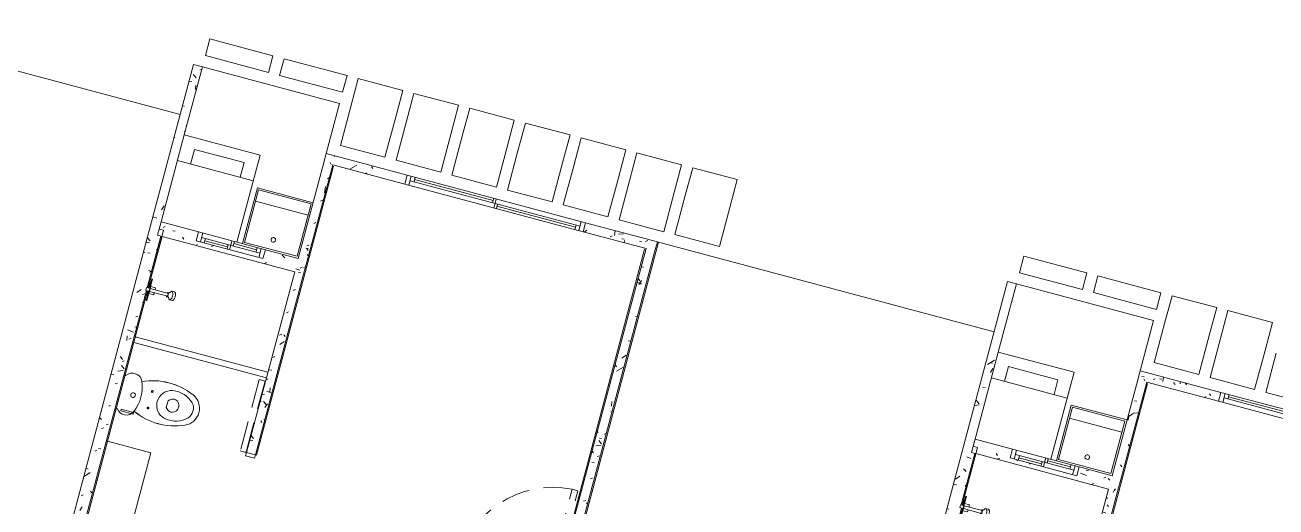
# Model space of a CAD drawing. Header units: metres. Extents: x 689715 to 690980, y 1005284 to 1006835.
# Drawn here: x 690831.39 to 690842.23, y 1005606.42 to 1005610.6 of the extents above; entities that cross this region are included whole.
import ezdxf

# ---------------------------------------------------------------- set-up
doc = ezdxf.new("R2010")
doc.units = ezdxf.units.M
doc.linetypes.add('HIDDEN', pattern=[0.375, 0.25, -0.125])
doc.linetypes.add('PHANTOM', pattern=[2.5, 1.25, -0.25, 0.25, -0.25, 0.25, -0.25])
doc.layers.add('0_HUELLAS CASAS CASTILLA', color=1, linetype='Continuous')
doc.layers.add('0_NUMERO DE LOTE FASE V', color=3, linetype='Continuous')
for name, color, linetype, lineweight in [('Accesorios de tuberías', 7, 'Continuous', 13), ('Aparatos sanitarios', 8, 'Continuous', 13), ('Bordes comunes', 7, 'Continuous', 13), ('Líneas ocultas', 7, 'HIDDEN', 13), ('Muebles de obra', 8, 'Continuous', 13), ('Muros', 7, 'Continuous', 13), ('Patrón de corte', 7, 'Continuous', 13), ('Puertas', 7, 'Continuous', 13), ('Suelos', 7, 'Continuous', 9), ('Ventanas', 7, 'Continuous', 13)]:
    doc.layers.add(name, color=color, linetype=linetype, lineweight=lineweight)
pattern_1 = [(49.99999999999996, (0, -2.328306436538696e-10), (0.4377584771638401, -0.03836033982117172), [0.04599999999999997, -0.5029999999999996]), (354.9999999999999, (0, -2.328306436538696e-10), (-0.0843952140696779, 0.4580987315439033), [0.037, -0.402]), (100.451, (0.03600000008009374, -0.003000000258907676), (0.3526758939897786, 0.4199401312074266), [0.03899999999999999, -0.427]), (46.18399999999996, (0, 0.121999999973923), (0.6506308650644553, -0.1004214988211121), [0.06899999999999998, -0.7539999999999997]), (96.63599999999995, (0.05400000012014061, 0.113999999826774), (0.570191611846052, 0.5938707988951815), [0.058, -0.6409999999999998]), (351.1839999999999, (0, 0.121999999973923), (0.5697220635397624, 0.5936975411065765), [0.05499999999999999, -0.6039999999999999]), (21, (0.06099999987054616, 0.09100000001490116), (0.3642747293136029, -0.245780230253577), [0.04599999999999997, -0.5029999999999996]), (326, (0.06099999987054616, 0.09100000001490116), (0.1482769546615402, 0.4415777901075864), [0.03699999999999999, -0.4019999999999999]), (71.451, (0.09099999989848584, 0.07100000022910535), (0.512048302653334, 0.1963072483374968), [0.03900000000000001, -0.4270000000000002]), (37.49999999999998, (0, -2.328306436538696e-10), (0.007375797972208928, 0.2022933454275577), [0.02, -0.3769999999999999, 0.02, -0.3879999999999999, -0.4039999999999999]), (37.49999999999998, (0, -2.328306436538696e-10), (0.007375797972208928, 0.2022933454275577), [-0.8059999999999998, 0.02, -0.384]), (7.49999999999994, (0, -2.328306436538696e-10), (0.1600503399492728, 0.2399435114399267), [0.02, -0.2129999999999999, 0.02, -0.3679999999999999, -0.154]), (7.49999999999994, (0, -2.328306436538696e-10), (0.1600503399492728, 0.2399435114399267), [-0.6209999999999999, 0.02, -0.134]), (327.5, (-0.136000000173226, -2.328306436538696e-10), (0.325416223879766, -0.01404568388630395), [0.02, -0.132, 0.02, -0.455, -0.6309999999999999]), (327.5, (-0.136000000173226, -2.328306436538696e-10), (0.325416223879766, -0.01404568388630395), [-0.6279999999999999, 0.02, -0.6109999999999999]), (317.4999999999999, (-0.1970000000437722, -2.328306436538696e-10), (0.3554815006055005, 0.06081860510782444), [0.01999999999999999, -0.1779999999999999, 0.01999999999999999, -0.2959999999999999, -0.4479999999999997]), (317.4999999999999, (-0.1970000000437722, -2.328306436538696e-10), (0.3554815006055005, 0.06081860510782444), [-0.5139999999999997, 0.01999999999999999, -0.4279999999999998])]
pattern_2 = [(140, (365.6615329065826, -24.78183759388048), (0.03836033982117162, 0.4377584771638401), [0.04599999999999998, -0.5029999999999997]), (85, (365.6615329065826, -24.78183759388048), (-0.4580987315439033, -0.08439521406967798), [0.037, -0.402]), (190.451, (365.6645329066087, -24.74583759397501), (-0.4199401312074266, 0.3526758939897785), [0.03899999999999999, -0.4269999999999999]), (136.184, (365.5395329066087, -24.78183759393869), (0.1004214988211119, 0.6506308650644553), [0.06899999999999996, -0.7539999999999996]), (186.636, (365.547532906523, -24.72783759376034), (-0.5938707988951817, 0.5701916118460519), [0.05799999999999999, -0.6409999999999997]), (81.18399999999997, (365.5395329066087, -24.78183759393869), (-0.5936975411065766, 0.5697220635397623), [0.055, -0.6039999999999999]), (111, (365.5705329065677, -24.72083759383531), (0.2457802302535768, 0.3642747293136031), [0.04599999999999999, -0.5029999999999998]), (55.99999999999997, (365.5705329065677, -24.72083759383531), (-0.4415777901075864, 0.1482769546615401), [0.03699999999999998, -0.4019999999999998]), (161.451, (365.5905329065863, -24.690837593982), (-0.1963072483374969, 0.512048302653334), [0.03899999999999999, -0.4269999999999999]), (127.5, (365.6615329065826, -24.78183759388048), (-0.2022933454275577, 0.007375797972208886), [0.02, -0.3769999999999999, 0.02, -0.3879999999999999, -0.4039999999999999]), (127.5, (365.6615329065826, -24.78183759388048), (-0.2022933454275577, 0.007375797972208886), [-0.8059999999999998, 0.02, -0.384]), (97.49999999999997, (365.6615329065826, -24.78183759388048), (-0.2399435114399267, 0.1600503399492727), [0.02, -0.2129999999999999, 0.02, -0.3679999999999999, -0.154]), (97.49999999999997, (365.6615329065826, -24.78183759388048), (-0.2399435114399267, 0.1600503399492727), [-0.6209999999999999, 0.02, -0.134]), (57.49999999999999, (365.6615329065826, -24.91783759393729), (0.01404568388630387, 0.325416223879766), [0.02, -0.132, 0.02, -0.4550000000000001, -0.6309999999999999]), (57.49999999999999, (365.6615329065826, -24.91783759393729), (0.01404568388630387, 0.325416223879766), [-0.6279999999999999, 0.02, -0.6109999999999999]), (47.49999999999995, (365.6615329065826, -24.97883759392425), (-0.0608186051078245, 0.3554815006055005), [0.02, -0.178, 0.02, -0.296, -0.4479999999999998]), (47.49999999999995, (365.6615329065826, -24.97883759392425), (-0.0608186051078245, 0.3554815006055005), [-0.5139999999999999, 0.02, -0.4279999999999999])]

# ---------------------------------------------------------------- blocks, each defined once
blk = doc.blocks.new('Window-Sliding - VENTANA DE 1_60 X 1_20-1540949-PLANO CLAVE _8 CASAS EN HILERA_ - Dependent 1')
at = {"layer": 'Ventanas', "color": 253}
for p, q in [((0.8003658304546724, 0.04), (-0.799634169545327, 0.04)), ((-0.799634169545327, 0.04), (-0.799634169545327, -0.03999999999902364)), ((-0.7996341695453272, 0.04000000000097637), (0.8003658304546725, 0.04000000000097637)), ((-0.7615341697799087, -0.03999999999902364), (-0.7615341697799087, 0.04000000000097637)), ((-0.7615341697799087, 0.04000000000097637), (-0.7615341697799087, -0.03999999999902365)), ((0.7622658304671647, 9.714248738745823e-13), (-0.761534169779909, 9.714248738745823e-13)), ((-0.7266091695452884, 0.04000000000097637), (-0.7266091695452884, 9.714248738745823e-13)), ((-0.02185916954532734, 0.02000000000096879), (-0.7266091695452884, 0.02000000000096879)), ((-0.02185916954532734, 0.04000000000097637), (-0.02185916954532734, 9.714248738745823e-13)), ((0.000365830454672653, 9.714248738745823e-13), (0.000365830454672653, 0.04000000000097637)), ((0.000365830454672653, 9.714248738745823e-13), (0.000365830454672653, -0.03999999999902364)), ((0.02259083045467268, -0.03999999999902364), (0.02259083045467268, 9.714248738745823e-13)), ((0.7273408304547152, -0.03999999999902364), (0.7273408304547152, 9.714248738745823e-13)), ((0.7622658304671647, 0.04000000000097637), (0.7622658304671647, -0.03999999999902365)), ((0.8003658304546724, -0.03999999999902364), (0.8003658304546724, 0.04)), ((-0.799634169545327, -0.03999999999902364), (0.8003658304546724, -0.03999999999902364)), ((-0.7996341695453272, -0.03999999999902364), (0.8003658304546725, -0.03999999999902364)), ((-0.7996341692992297, -0.03999999999902364), (0.800365830455645, -0.03999999999902364)), ((0.02259083045467268, -0.0199999999990375), (0.7273408304547152, -0.0199999999990375))]:
    blk.add_line(p, q, dxfattribs=at)
blk = doc.blocks.new('Window-Sliding - VENTANA DE 0_5 X 0_60-1543078-PLANO CLAVE _8 CASAS EN HILERA_ - Dependent 1')
at = {"layer": 'Ventanas', "color": 253}
for p, q in [((-0.2996341695453271, -0.06), (-0.2996341695453271, 0.01999999999902367)), ((-0.2996341695453271, 0.01999999999902367), (0.3003658304546724, 0.01999999999902367)), ((-0.2996341695453271, 0.01999999999902367), (0.3003658304546724, 0.01999999999902367)), ((-0.2996341692992298, 0.01999999999902366), (0.3003658304556444, 0.01999999999902366)), ((-0.2615341697799085, 0.01999999999902367), (-0.2615341697799085, -0.06000000000097636)), ((-0.2615341697799085, -0.06000000000097636), (-0.2615341697799085, 0.01999999999902367)), ((0.000365830454672653, -0.02000000000097145), (0.000365830454672653, 0.01999999999902367)), ((0.02259083045467268, 0.01999999999902367), (0.02259083045467268, -0.02000000000097145)), ((0.227340830454717, 0.01999999999902367), (0.227340830454717, -0.02000000000097145)), ((0.262265830467165, -0.06000000000097636), (0.262265830467165, 0.01999999999902367)), ((0.3003658304546724, 0.01999999999902367), (0.3003658304546724, -0.06)), ((0.3003658304546724, -0.06), (-0.2996341695453271, -0.06)), ((-0.2996341695453271, -0.06000000000097636), (0.3003658304546724, -0.06000000000097636)), ((0.262265830467165, -0.02000000000097145), (-0.2615341697799085, -0.02000000000097145)), ((-0.2266091695452867, -0.06000000000097636), (-0.2266091695452867, -0.02000000000097145)), ((-0.02185916954532734, -0.04000000000096877), (-0.2266091695452867, -0.04000000000096877)), ((-0.02185916954532734, -0.06000000000097636), (-0.02185916954532734, -0.02000000000097145)), ((0.000365830454672653, -0.02000000000097145), (0.000365830454672653, -0.06000000000097636)), ((0.02259083045467268, -9.624996799573183e-13), (0.227340830454717, -9.624996799573183e-13))]:
    blk.add_line(p, q, dxfattribs=at)
blk = doc.blocks.new('INODORO - CORONA SENSACION-1889801-PLANO CLAVE _8 CASAS EN HILERA_ - Dependent 1')
at = {"layer": 'Aparatos sanitarios', "color": 254}
for p, q in [((0.08188709035935544, 0.4355635977882735), (0.09421954282716836, 0.4232311453204627)), ((0.1557804571728155, 0.4232311453204627), (0.1681124345074397, 0.4355631226550869)), ((0.09421954282716836, 0.4232311453204627), (0.1557804571728155, 0.4232311453204627)), ((0.2844999999999941, 0.1599999999999898), (0.2694999999999942, 0.1599999999999898)), ((0.2694999999999942, 0.1599999999999898), (0.2694999999999942, 0.04963233402778064)), ((0.2844999999999941, 0.04963233402778064), (0.2844999999999941, 0.1599999999999898)), ((-0.02187722138719582, 0.005000000000969654), (-0.02187722138719582, 0.01391989724131997)), ((-0.02187722138719582, 0.005000000000969654), (-0.02187722138719582, 0.01391989724131997)), ((0.2694999999999942, 0.04963233402778064), (0.2844999999999941, 0.04963233402778064)), ((0.2718772213871809, 0.01391989724130112), (0.2718772213871808, 0.005000000000969654)), ((0.2718772213871809, 0.01391989724130112), (0.2718772213871808, 0.005000000000969654))]:
    blk.add_line(p, q, dxfattribs=at)
for centre, radius, start, end in [((0.1263906931667723, 0.5579586832040829), 0.1500205755124663, 90.53114040896261, 156.2031105431063), ((0.1263906931667724, 0.5579586832040828), 0.1500205755124664, 90.53114040896229, 156.2031105431059), ((0.1167033178664535, 0.5721242949039771), 0.08160219203835921, 84.16452320228078, 135.6026374064211), ((0.1236093068331423, 0.5579586832042366), 0.1500205755124664, 23.7968894569199, 89.46885958470655), ((0.1236093068331421, 0.5579586832042365), 0.1500205755124665, 23.79688945691951, 89.46885958470611), ((0.1332966821335285, 0.5721242949039771), 0.08160219203835914, 44.3973625935765, 95.8354767977185), ((0.5000422088294058, 0.393182959419893), 0.5583911110627032, 156.2031105431048, 204.6060293370742), ((0.5000422088294059, 0.393182959419893), 0.5583911110627032, 156.2031105431045, 204.6455084719933), ((0.2155035793955502, 0.4753808393949811), 0.2198801290422032, 135.6026374064219, 189.0939245400836), ((0.03449642060443179, 0.4753808393949811), 0.2198801290422031, 350.9060754599147, 44.39736259357718), ((-0.2500422088294236, 0.3931829594198932), 0.5583911110627032, 335.3544915280072, 23.79688945691954), ((-0.2500422088294237, 0.3931829594198932), 0.5583911110627032, 335.3939706629263, 23.79688945691992), ((0.1249965700011366, 0.4608938083812288), 0.1282210170177353, 189.0939245400833, 270.0015327010727), ((0.1172424294186783, 0.4709189368476026), 0.0499999999999988, 162.8135445182306, 225.0000000000047), ((0.1249996889637566, 0.4685196732536749), 0.05811982397823021, 17.18294614083715, 162.8135445182307), ((0.1327570954481099, 0.4709184617144166), 0.05000000000000183, 314.9999999999996, 17.18294614083715), ((0.1250034299988455, 0.4608938083812288), 0.1282210170177355, 317.5547232189018, 350.9060754599144), ((0.1250034299988455, 0.4608938083812288), 0.1282210170177353, 269.9984672994297, 317.5547232189022), ((0.05183059117060018, 0.2704140648915374), 0.007829715225314391, 1.272221872585407e-12, 180.0000000000004), ((0.05183059117060018, 0.2704140648915374), 0.00782971522531441, 179.9999999999999, 359.9999999999988), ((0.1997880414132111, 0.2704140648915379), 0.007829715225314421, 8.124317653802805e-13, 180.0000000000037), ((0.1997880414132111, 0.2704140648915373), 0.007829715225314421, 179.9999999999992, 2.035554996136651e-12), ((0.02219045054957728, 0.08369690395422763), 0.0825275128411137, 113.1217691630647, 237.7255393616297), ((0.02219045054957731, 0.08369690395422762), 0.08252751284111375, 113.1217691630644, 237.7255393616293), ((0.1249999999999925, -0.1570831711976484), 0.3443382231803591, 66.87823083693358, 113.121769163063), ((0.1249999999982367, -0.1570831711934986), 0.3443382231758532, 112.6568070909436, 113.1217691630658), ((0.1256452486108075, 0.1162915561847093), 0.02088535773801651, 3.81666561775622e-14, 180), ((0.1256452486108075, 0.1162915561847093), 0.02088535773801543, 180, 5.088887490341627e-14), ((0.1249999999989465, -0.1570831712001352), 0.3443382231830575, 66.87823083693641, 67.34319290905349), ((0.227809549450426, 0.08369690395421976), 0.08252751284111379, 302.2744606383561, 66.8782308369354), ((0.227809549450426, 0.08369690395421976), 0.08252751284111375, 302.2744606383557, 66.87823083693506)]:
    blk.add_arc(centre, radius, start, end, dxfattribs=at)
blk = doc.blocks.new('PV_PUERTA SENCILLA - _90 x 2_18-1752378-PLANO CLAVE _8 CASAS EN HILERA_ - Dependent 1')
at = {"layer": 'Líneas ocultas', "color": 253}
for p, q in [((0.3683286352964649, 0.03999999999999443), (0.3683286352964649, 0.8799999999999943)), ((0.4193286352964649, 0.8799999999999943), (0.3683286352964649, 0.8799999999999943)), ((0.4193286352964649, 0.03999999999999443), (0.4193286352964649, 0.8799999999999943)), ((0.4193286352964649, 0.03999999999999443), (0.3683286352964649, 0.03999999999999443))]:
    blk.add_line(p, q, dxfattribs=at)
blk.add_arc((0.4193286352964647, 0.03999999999997304), 0.841546790142994, 93.47440736753113, 183.4744073675307, dxfattribs=at)
at = {"layer": 'Puertas', "color": 253}
for p, q in [((-0.4500000000000027, -0.05000000000000356), (-0.450000000000003, 0.04999999999999645)), ((-0.4450000000000029, 0.04999999999999647), (-0.450000000000003, 0.04999999999999645)), ((-0.4450000000000029, 0.04999999999999647), (-0.4450000000000027, -0.05000000000000354)), ((-0.4500000000000027, -0.05000000000000356), (-0.4450000000000027, -0.05000000000000354))]:
    blk.add_line(p, q, dxfattribs=at)
at = {"layer": 'Puertas', "color": 9, "lineweight": 9}
for p, q in [((-0.4200000000000045, 0.03999999999999649), (-0.4450000000000043, 0.03999999999999646)), ((-0.4200000000000044, -0.01225000000000943), (-0.4200000000000045, 0.03999999999999649)), ((0.45, 0.03999999999999823), (0.4200000000000014, 0.03999999999999804)), ((0.4200000000000014, 0.03999999999999804), (0.4200000000000016, -0.01225000000000783)), ((0.45, 0.03999999999999811), (0.45, -0.04000000000000049)), ((0.4499999999999998, -0.04000000000000187), (0.45, 0.03999999999999823)), ((-0.4450000000000042, -0.04000000000000354), (-0.4000000000000044, -0.04000000000000346)), ((-0.4000000000000044, -0.01225000000000941), (-0.4200000000000044, -0.01225000000000943)), ((-0.4000000000000044, -0.04000000000000346), (-0.4000000000000044, -0.01225000000000941)), ((0.4200000000000016, -0.01225000000000783), (0.4000000000000016, -0.0122500000000079)), ((0.4000000000000016, -0.0122500000000079), (0.4000000000000013, -0.04000000000000183)), ((0.4000000000000013, -0.04000000000000183), (0.440051569265505, -0.04000000000000186))]:
    blk.add_line(p, q, dxfattribs=at)
blk = doc.blocks.new('PV_PUERTA CORREDERA - _70 x 2_18-1755670-PLANO CLAVE _8 CASAS EN HILERA_ - Dependent 1')
at = {"layer": 'Líneas ocultas', "color": 253}
for p, q in [((0.35, 0.09599999999999326), (0.35, 0.04499999999999325)), ((0.9899999999999999, 0.09599999999999326), (0.35, 0.09599999999999326)), ((0.9899999999999999, 0.04499999999999325), (0.35, 0.04499999999999325)), ((0.9899999999999999, 0.09599999999999326), (0.9899999999999999, 0.04499999999999325))]:
    blk.add_line(p, q, dxfattribs=at)
at = {"layer": 'Puertas', "color": 9, "lineweight": 9}
for p, q in [((-0.3550000000000032, 0.04999999999999662), (-0.3550000000000032, 0.03999999999999715)), ((-0.3500000000000032, 0.04999999999999662), (-0.3550000000000032, 0.04999999999999662)), ((-0.3500000000000032, 0.03999999999999716), (-0.3500000000000032, 0.04999999999999662)), ((-0.3200000000000047, 0.03999999999999669), (-0.3500000000000032, 0.03999999999999663)), ((-0.3200000000000046, -0.04000000000000329), (-0.3200000000000047, 0.03999999999999669)), ((0.3500000000000006, 0.03999999999999781), (0.3200000000000019, 0.03999999999999788)), ((0.3200000000000019, 0.03999999999999788), (0.3200000000000019, -0.04000000000000221)), ((0.3550000000000005, 0.04999999999999782), (0.3500000000000001, 0.04999999999999794)), ((0.3500000000000001, 0.04999999999999794), (0.3500000000000001, 0.03999999999999634)), ((0.3550000000000005, 0.03999999999999625), (0.3550000000000005, 0.04999999999999782)), ((-0.3500000000000031, -0.04000000000000336), (-0.3200000000000046, -0.04000000000000329)), ((0.3200000000000019, -0.04000000000000221), (0.3500000000000003, -0.04000000000000204))]:
    blk.add_line(p, q, dxfattribs=at)
blk = doc.blocks.new('DUCHA - TOKIO - 03_901-V6-PLANO CLAVE _8 CASAS EN HILERA_ - Dependent 1')
at = {"layer": 'Accesorios de tuberías', "color": 253}
for p, q in [((7.546441945590932, 90.31001324061431), (7.546441945590932, 90.33541324061433)), ((7.546441945590932, 90.33541324061433), (7.571841945590966, 90.33541324061433)), ((7.571841945590966, 90.31001324061431), (7.546441945590932, 90.31001324061431)), ((7.571841945590966, 90.33541324061433), (7.571841945590966, 90.35446324061432)), ((7.571841945590926, 90.35446324061432), (7.575641410862113, 90.35446324061432)), ((7.571841945590966, 90.29096324061432), (7.571841945590966, 90.31001324061431)), ((7.575641410862114, 90.29096324061432), (7.575641410862114, 90.35446324061432)), ((7.575641410862113, 90.35446324061432), (7.580283383388793, 90.3371784794406)), ((7.580283383388793, 90.30824800178806), (7.575641410862114, 90.29096324061432)), ((7.580283383388793, 90.3371784794406), (7.580283383388793, 90.33541324061433)), ((7.580283383388793, 90.31001324061431), (7.580283383388793, 90.33541324061433)), ((7.580283383388793, 90.33541324061433), (7.730910847286964, 90.33541324061434)), ((7.730910847286964, 90.31001324061431), (7.580283383388793, 90.31001324061431)), ((7.580283383388793, 90.31001324061431), (7.580283383388793, 90.30824800178806)), ((7.736941945591024, 90.33541324061433), (7.730910847287078, 90.33541324061433)), ((7.736941945591024, 90.31001324061434), (7.730910847287078, 90.31001324061434)), ((7.736941945591024, 90.34176324061434), (7.751541629050408, 90.34176324061434)), ((7.751541629050408, 90.34176324061434), (7.758873977469114, 90.35446324061432)), ((7.758873977469114, 90.35446324061432), (7.765120080741111, 90.36070934388633)), ((7.765120080741111, 90.36070934388633), (7.790520080741112, 90.36070934388633)), ((7.575641410862114, 90.29096324061432), (7.571841945590966, 90.29096324061432)), ((7.75154162905041, 90.3036632406143), (7.736941945591024, 90.3036632406143)), ((7.758873977469114, 90.29096324061432), (7.75154162905041, 90.3036632406143)), ((7.765120080741113, 90.28471713734231), (7.758873977469114, 90.29096324061432)), ((7.790520080741113, 90.28471713734231), (7.765120080741113, 90.28471713734231))]:
    blk.add_line(p, q, dxfattribs=at)
for centre, major_axis, ratio, start_param, end_param in [((7.736941945591024, 90.32271324061432), (0, 0.01905000000000127), 0.424754198003165, 2.300523983020843, 7.124253977747421), ((7.736941945591024, 90.32271324061432), (0, 0.01269999999998106), 0.4247541980025909, 3.141592653589789, 6.283185307179588), ((7.765120080741113, 90.32271324061432), (0, 0.03799610327200752), 0.4945479968854793, 3.141592653589789, 6.283185307179588)]:
    blk.add_ellipse(centre, major_axis=major_axis, ratio=ratio, start_param=start_param, end_param=end_param, dxfattribs=at)
for points in [[(7.730910847286964, 90.33541324061434), (7.731418629262385, 90.33674798665791), (7.732579815736845, 90.33905513380311), (7.734676301751238, 90.3412624740785), (7.736180852904011, 90.34176201869649), (7.736941945591024, 90.34176324061434)], [(7.736941945591024, 90.3036632406143), (7.736180852904011, 90.30366446253217), (7.734676301751239, 90.30416400715013), (7.732579815736845, 90.30637134742553), (7.731418629262386, 90.30867849457074), (7.730910847286964, 90.31001324061431)]]:
    blk.add_open_spline(points, degree=3, dxfattribs=at)
blk.add_open_spline([(7.790520080741112, 90.36070934388633), (7.791389408657143, 90.36070698795005), (7.793101109041538, 90.36036336918276), (7.79561984687494, 90.35881448530678), (7.797993611165711, 90.35628235082868), (7.800889312163863, 90.35168589361666), (7.803847155572757, 90.34387777688882), (7.805952117479149, 90.33221221137117), (7.80638508916187, 90.3195177728395), (7.805097854208162, 90.3071699809245), (7.801995917595865, 90.2956157988802), (7.796971429630951, 90.28691029253851), (7.792693400531191, 90.28472302718303), (7.790520080741113, 90.28471713734231)], degree=3, knots=[0, 0, 0, 0, 0.05263157894736842, 0.1052631578947368, 0.1578947368421053, 0.2105263157894737, 0.3157894736842105, 0.4210526315789473, 0.5263157894736842, 0.631578947368421, 0.7368421052631579, 0.868421052631579, 1, 1, 1, 1], dxfattribs=at)
at = {"layer": 'Aparatos sanitarios', "color": 254}
for p, q in [((7.57184194559092, 90.35446324061432), (7.57184194559092, 90.41796324061433)), ((7.57184194559092, 90.41796324061433), (7.578191945590921, 90.41796324061433)), ((7.578191945590921, 90.41796324061433), (7.578191945590921, 90.35446324061432)), ((7.561837601575382, 90.35022509451584), (7.565491945590933, 90.35086945396256)), ((7.565491945590933, 90.35086945396256), (7.565491945590933, 90.37351324061433)), ((7.565491945590933, 90.37351324061433), (7.571841945590934, 90.37351324061433)), ((7.56549194559092, 90.33541324061433), (7.56549194559092, 90.35086945396256)), ((7.56549194559092, 90.29455702726608), (7.56549194559092, 90.31001324061431)), ((7.571841945590934, 90.37351324061433), (7.571841945590934, 90.35446324061432)), ((7.578191945590921, 90.34496611769957), (7.578191945590921, 90.35446324061432)), ((7.578191945590921, 90.35446324061432), (7.62264194559092, 90.35446324061432)), ((7.62264194559092, 90.35446324061432), (7.62264194559092, 90.33541324061433)), ((7.62264194559092, 90.31001324061431), (7.62264194559092, 90.29096324061432)), ((7.565491945590934, 90.29455702726608), (7.561837601575382, 90.2952013867128)), ((7.565491945590934, 90.27191324061431), (7.565491945590934, 90.29455702726608)), ((7.571841945590934, 90.27191324061431), (7.565491945590934, 90.27191324061431)), ((7.571841945590934, 90.29096324061432), (7.571841945590934, 90.27191324061431)), ((7.57184194559092, 90.22746324061433), (7.57184194559092, 90.29096324061432)), ((7.578191945590921, 90.22746324061433), (7.57184194559092, 90.22746324061433)), ((7.578191945590921, 90.29096324061432), (7.578191945590921, 90.30046036352907)), ((7.62264194559092, 90.29096324061432), (7.578191945590921, 90.29096324061432)), ((7.578191945590921, 90.29096324061432), (7.578191945590921, 90.22746324061433))]:
    blk.add_line(p, q, dxfattribs=at)
blk = doc.blocks.new('MUEBLE DE BAÑO L - TIPO 0_80 2-1878122-PLANO CLAVE _8 CASAS EN HILERA_ - Dependent 1')
at = {"layer": 'Muebles de obra'}
for p, q in [((-0.3764673926464001, -0.04731497722010621), (-0.3764673926463994, -0.4764673926475734)), ((0.3764673926464095, -0.4764673926475808), (0.3764673926464103, -0.04732962913143406)), ((0.400000000000005, -0.04732962913143418), (0.4000000000000042, -0.4764673926475808)), ((-0.3999999999999941, -0.4764673926475725), (0.4000000000000059, -0.4764673926475712)), ((-0.3999999999999941, -0.4764673926475735), (-0.3764673926463994, -0.4764673926475734)), ((-0.3999999999999941, -0.5000000000009864), (0.400000000000006, -0.5000000000009851)), ((-0.3099999999999895, -0.5205000000009877), (-0.3099999999999896, -0.505000000000001)), ((-0.3079999999999894, -0.5205000000009877), (-0.3079999999999896, -0.505000000000001)), ((-0.0924999999999895, -0.5210000000009856), (-0.3074999999999895, -0.5210000000009877)), ((-0.3074999999999895, -0.5230000000009877), (-0.0924999999999895, -0.5230000000009857)), ((-0.09199999999998967, -0.5050000000000011), (-0.09199999999998952, -0.5205000000009856)), ((-0.08999999999998949, -0.5205000000009856), (-0.08999999999998964, -0.505000000000001)), ((0.08999999999998874, -0.5050000000000018), (0.08999999999998871, -0.5205000000009844)), ((0.09199999999998873, -0.5205000000009845), (0.09199999999998877, -0.5050000000000018)), ((0.3074999999999887, -0.521000000000985), (0.09249999999998869, -0.5210000000009845)), ((0.09249999999998869, -0.5230000000009845), (0.3074999999999887, -0.523000000000985)), ((0.3079999999999888, -0.5050000000000017), (0.3079999999999887, -0.520500000000985)), ((0.3099999999999887, -0.5050000000000017), (0.3099999999999887, -0.520500000000985)), ((0.3764673926464095, -0.4764673926475808), (0.4000000000000042, -0.4764673926475808)), ((0.4000000000000059, -0.4764673926475712), (0.400000000000006, -0.5000000000009851)), ((0.400000000000005, -0.505000000000002), (0.400000000000005, -1.225000000000988)), ((0.400000000000005, -1.225000000000988), (0.7900000000000089, -1.225000000000988))]:
    blk.add_line(p, q, dxfattribs=at)
for centre, radius, start, end in [((-0.3074999999999895, -0.5205000000009877), 0.002500000000000002, 180, 269.9999999999996), ((-0.3074999999999895, -0.5205000000009877), 0.0004999999999999449, 180, 269.9999999999996), ((-0.3074999999999895, -0.5205000000009877), 0.0004999999999999449, 180, 269.9999999999996), ((-0.09249999999998951, -0.5205000000009856), 0.0004999999999999866, 269.9999999999996, 0), ((-0.09249999999998951, -0.5205000000009856), 0.002500000000000002, 269.9999999999996, 0), ((-0.09249999999998951, -0.5205000000009856), 0.0004999999999999866, 269.9999999999996, 0), ((0.09249999999998872, -0.5205000000009845), 0.002500000000000003, 179.9999999999999, 269.9999999999998), ((0.09249999999998872, -0.5205000000009845), 0.0004999999999999866, 180, 269.9999999999996), ((0.09249999999998872, -0.5205000000009845), 0.0004999999999999866, 180, 269.9999999999996), ((0.3074999999999887, -0.5205000000009851), 0.0004999999999999449, 269.9999999999996, 0), ((0.3074999999999887, -0.5205000000009851), 0.002499999999999947, 269.9999999999996, 0), ((0.3074999999999887, -0.5205000000009851), 0.0004999999999999449, 269.9999999999996, 0)]:
    blk.add_arc(centre, radius, start, end, dxfattribs=at)
blk = doc.blocks.new('M_Stacked Washer and Dryer - Torre-1464971-PLANO CLAVE _8 CASAS EN HILERA_ - Dependent 1')
at = {"layer": 'Aparatos sanitarios', "color": 254}
for p, q in [((6.361844384628058e-15, 0.3399999999999662), (0.7800000000000105, 0.3399999999999662)), ((6.361844384628058e-15, 0.3399999999999662), (6.361844384628058e-15, 0.005051401696864699)), ((0.549018750000016, 0.3399999999999964), (0.549018750000016, -0.3400000000000038)), ((0.7800000000000105, 0.3399999999999662), (0.7800000000000105, -0.3400000000000338)), ((0.549018750000016, 0.2222500000000014), (0.6807812500000198, 0.2222500000000014)), ((0.6807812500000198, 0.2222500000000014), (0.6807812500000198, -0.2222500000000053)), ((0.6807812500000198, -0.2222500000000053), (0.549018750000016, -0.2222500000000053)), ((0.7800000000000105, -0.3400000000000338), (6.361844384628058e-15, -0.3400000000000338))]:
    blk.add_line(p, q, dxfattribs=at)
blk = doc.blocks.new('TINA CONCRETO - SENCILLA-1467208-PLANO CLAVE _8 CASAS EN HILERA_ - Dependent 1')
at = {"layer": 'Aparatos sanitarios', "color": 254}
for p, q in [((0.49652716948618, 0.2499999999999915), (-0.003472830513820012, 0.2499999999999915)), ((0.0115271694861805, 0.2349999999999925), (0.4815271694861794, 0.2349999999999925)), ((0.01152716948618054, -0.2350000000000093), (0.01152716948618054, 0.2349999999999925)), ((0.3815271694861807, -0.2350000000000093), (0.3815271694861807, 0.2349999999999911)), ((0.4815271694861795, 0.2349999999999925), (0.4815271694861795, -0.2350000000000093)), ((0.49652716948618, -0.2500000000000083), (0.49652716948618, 0.2499999999999915)), ((0.4815271694861794, -0.2350000000000093), (0.0115271694861805, -0.2350000000000093))]:
    blk.add_line(p, q, dxfattribs=at)
for radius, start, end in [(0.01999999999999998, 90.00000000000034, 269.9999999999994), (0.01999999999999999, 269.9999999999994, 89.9999999999985)]:
    blk.add_arc((0.09652716948618, -9.718520560148085e-15), radius, start, end, dxfattribs=at)
blk = doc.blocks.new('012-AR_CASTILLA_MODELO B_rvt-1-PLANO CLAVE _8 CASAS EN HILERA_ - Dependent 1')
at = {"layer": 'Patrón de corte'}
h = blk.add_hatch(dxfattribs=at)
h.set_pattern_fill('HORMIGÓN', color=254, scale=0.9999999999999999, style=0, pattern_type=2)
h.set_pattern_definition(pattern_1)
h.paths.add_polyline_path([(14.82183760160115, 90.85271324054338), (14.82183760165935, 92.30771324015222), (14.74183760175947, 92.30771324015222), (14.74183760146843, 90.85271324007772)], flags=0)
h = blk.add_hatch(dxfattribs=at)
h.set_pattern_fill('HORMIGÓN', color=254, scale=0.9999999999999999, style=0, pattern_type=2)
h.set_pattern_definition(pattern_1)
h.paths.add_polyline_path([(11.72183760162443, 91.77771324035712), (11.72183760174084, 91.85771324043162), (11.07678603206296, 91.85771324043162), (11.07678603217937, 91.77771324035712), (11.64183760178275, 91.77771324035712)], flags=0)
h.paths.add_polyline_path([(9.476786032202654, 91.77771324058995), (9.476786032319069, 91.85771323996596), (8.751786199922208, 91.85771324043162), (8.751786199747585, 91.77771324035712), (9.194493193761446, 91.77771324105561)], flags=0)
h = blk.add_hatch(dxfattribs=at)
h.set_pattern_fill('HORMIGÓN', color=254, scale=0.9999999999999999, style=0, pattern_type=2)
h.set_pattern_definition(pattern_1)
h.paths.add_polyline_path([(8.831786199880298, 90.91771324025467), (8.831786199763883, 91.77771324035712), (8.751786199747585, 91.77771324035712), (8.751786199922208, 90.91771324095316)], flags=0)
h = blk.add_hatch(dxfattribs=at)
h.set_pattern_fill('HORMIGÓN', color=254, scale=0.9999999999999999, style=0, pattern_type=2)
h.set_pattern_definition(pattern_1)
h.paths.add_polyline_path([(11.72183760162443, 88.67771324026398), (11.72183760162443, 91.77771324035712), (11.64183760178275, 91.77771324035712), (11.64183760172455, 88.67771324026398)], flags=0)
h = blk.add_hatch(dxfattribs=at)
h.set_pattern_fill('HORMIGÓN', color=254, scale=0.9999999999999999, style=0, pattern_type=2)
h.set_pattern_definition(pattern_1)
h.paths.add_polyline_path([(7.561837601475418, 90.79771324037574), (8.831786200054921, 90.7977132408414), (8.831786199880298, 90.91771324025467), (8.456786199705675, 90.91771324025467), (8.456786199938506, 90.837713240413), (7.856786199961789, 90.837713240413), (7.856786199845374, 90.9177132404875), (7.52183760155458, 90.9177132404875), (7.521837601438165, 90.79771324060857), (7.551837601524312, 90.79771324037574)], flags=0)
h = blk.add_hatch(dxfattribs=at)
h.set_pattern_fill('HORMIGÓN', color=254, scale=0.9999999999999999, style=0, pattern_type=2)
h.set_pattern_definition(pattern_1)
h.paths.add_polyline_path([(14.74183760152664, 87.69771324051544), (14.86183760140557, 87.69771324028261), (14.8618376016384, 90.31001324043609), (14.84644194558496, 90.31001324043609), (14.84644194552675, 90.33541324059479), (14.8618376016384, 90.33541324012913), (14.86183760169661, 90.85271324054338), (14.74183760146843, 90.85271324007772), (14.74183760152664, 87.77771324058995)], flags=0)
h = blk.add_hatch(dxfattribs=at)
h.set_pattern_fill('BLOQUES', color=254, scale=0.9999999999999999, angle=90.00000000000007, style=0, pattern_type=2)
h.set_pattern_definition([(4.929859756268451e-14, (7.5519999996759, 89.2879999994766), (-5.828670879282072e-16, 0.35), [])])
h.paths.add_polyline_path([(7.55183760158252, 87.77771324035712), (7.561837601475418, 87.77771324035712), (7.561837601708248, 90.31001323997043), (7.551837601698935, 90.31001324066892), (7.551837601698935, 87.86425772332586)], flags=0)
h.paths.add_polyline_path([(7.55183760158252, 90.33541324012913), (7.561837601359002, 90.33541324059479), (7.561837601475418, 90.79771324037574), (7.551837601524312, 90.79771324037574), (7.551837601466104, 90.43206992023624)], flags=0)
h = blk.add_hatch(dxfattribs=at)
h.set_pattern_fill('HORMIGÓN', color=254, scale=0.9999999999999999, style=0, pattern_type=2)
h.set_pattern_definition(pattern_1)
h.paths.add_polyline_path([(8.770681384892669, 87.77771324035712), (8.831837601494044, 87.77771324082278), (8.831837601668667, 88.47771324007772), (8.751837601535954, 88.47771324007772), (8.751837601652369, 87.77771324035712)], flags=0)
h.paths.add_polyline_path([(8.751837601652369, 89.17771324049681), (8.831837601668667, 89.17771324026398), (8.831837601552252, 90.79771324037574), (8.751837601535954, 90.79771324037574), (8.751837601535954, 90.2608824397903)], flags=0)
at = {"layer": 'Bordes comunes', "color": 253}
blk.add_line((7.561837601475418, 90.79771324037574), (7.551837601524312, 90.79771324037574), dxfattribs=at)
at = {"layer": 'Muros', "color": 253}
for p, q in [((14.82183760165935, 92.30771324015222), (14.74183760175947, 92.30771324015222)), ((14.74183760175947, 92.30771324015222), (14.74183760146843, 90.85271324007772)), ((14.82183760160115, 91.69771324028261), (14.82183760165935, 92.30771324015222)), ((9.476786032319069, 91.85771323996596), (8.751786199922208, 91.85771324043162)), ((8.751786199922208, 91.85771324043162), (8.751786199747585, 91.77771324035712)), ((11.72183760174084, 91.85771324043162), (11.07678603206296, 91.85771324043162)), ((11.72183760162443, 91.77771324035712), (11.72183760174084, 91.85771324043162)), ((11.72183760174084, 91.85771324043162), (11.73183760151733, 91.85771324019879)), ((11.73183760151733, 91.85771324019879), (11.73183760163374, 88.67771324026398)), ((8.751786199747585, 91.77771324035712), (8.751786199922208, 90.91771324095316)), ((8.831786199763883, 91.77771324035712), (9.476786032202654, 91.77771324058995)), ((8.831786199880298, 90.91771324025467), (8.831786199763883, 91.77771324035712)), ((8.841787537618075, 91.76771324011497), (8.841787537676282, 89.17771324026398)), ((11.07678603217937, 91.77771324035712), (11.64183760178275, 91.77771324035712)), ((11.63183760142419, 88.75771324033849), (11.63183760165703, 91.76771324011497)), ((11.64183760178275, 91.77771324035712), (11.64183760172455, 88.67771324026398)), ((11.72183760162443, 88.67771324026398), (11.72183760162443, 91.77771324035712)), ((7.52183760155458, 90.9177132404875), (7.521837601438165, 90.79771324060857)), ((8.751786199922208, 90.91771324095316), (8.456786199705675, 90.91771324025467)), ((8.831786200054921, 90.7977132408414), (8.831786199880298, 90.91771324025467)), ((14.74183760146843, 90.85271324007772), (14.74183760152664, 87.77771324058995)), ((14.82183760160115, 90.85271324054338), (14.82183760148473, 90.91771324002184)), ((14.86183760169661, 90.85271324054338), (14.82183760160115, 90.85271324054338)), ((14.8618376016384, 90.33541324012913), (14.86183760169661, 90.85271324054338)), ((7.521837601438165, 90.79771324060857), (7.551837601524312, 90.79771324037574)), ((7.551837601524312, 90.79771324037574), (7.55183760158252, 90.33541324012913)), ((7.561837601475418, 90.79771324037574), (8.751837601535954, 90.79771324037574)), ((7.561837601359002, 90.33541324059479), (7.561837601475418, 90.79771324037574)), ((8.751837601535954, 90.79771324037574), (8.751837601652369, 89.17771324049681)), ((8.831837601668667, 89.17771324026398), (8.831837601552252, 90.79771324037574)), ((7.551837601698935, 90.31001324066892), (7.55183760158252, 87.77771324035712)), ((7.561837601475418, 87.77771324035712), (7.561837601708248, 90.31001323997043)), ((14.86183760140557, 87.69771324028261), (14.8618376016384, 90.31001324043609)), ((8.751837601652369, 89.17771324049681), (8.831837601668667, 89.17771324026398)), ((8.841787537676282, 89.17771324026398), (8.831837601668667, 89.17771324026398))]:
    blk.add_line(p, q, dxfattribs=at)
at = {"layer": 'Suelos', "color": 9}
for p, q in [((8.086811900720932, 92.55771324038506), (7.521837601612788, 92.55771324015222)), ((7.521837601612788, 92.55771324015222), (7.521837601729203, 92.40771324024536)), ((8.086811900720932, 92.40771324024536), (8.086811900720932, 92.55771324038506)), ((8.751786199747585, 92.55771324015222), (8.186811900581233, 92.55771324015222)), ((8.186811900581233, 92.55771324015222), (8.186811900464818, 92.40771324024536)), ((8.751786199747585, 92.40771324024536), (8.751786199747585, 92.55771324015222)), ((9.251786199747585, 92.55771324015222), (8.851786199840717, 92.55771324038506)), ((8.851786199840717, 92.55771324038506), (8.851786199957132, 92.30771324038506)), ((9.251786199805792, 92.30771324015222), (9.251786199747585, 92.55771324015222)), ((9.751786199747585, 92.55771324015222), (9.351786199840717, 92.55771324015222)), ((9.351786199840717, 92.55771324015222), (9.351786199957132, 92.30771324015222)), ((9.751786199922208, 92.30771324015222), (9.751786199747585, 92.55771324015222)), ((10.251786199864, 92.55771324038506), (9.851786199607886, 92.55771324015222)), ((9.851786199607886, 92.55771324015222), (9.851786199840717, 92.30771324061789)), ((10.25178619992221, 92.30771324015222), (10.251786199864, 92.55771324038506)), ((10.75178619998042, 92.55771324015222), (10.35178619978251, 92.55771324038506)), ((10.35178619978251, 92.55771324038506), (10.35178619989892, 92.30771324015222)), ((10.751786199864, 92.30771324015222), (10.75178619998042, 92.55771324015222)), ((11.251786199864, 92.55771324061789), (10.8517861997243, 92.55771324061789)), ((10.8517861997243, 92.55771324061789), (10.85178619984072, 92.30771324061789)), ((11.25178620009683, 92.30771324038506), (11.251786199864, 92.55771324061789)), ((11.75178619992221, 92.55771324015222), (11.35178619984072, 92.55771324015222)), ((11.35178619984072, 92.55771324015222), (11.35178619984072, 92.30771324015222)), ((11.75178620009683, 92.30771324015222), (11.75178619992221, 92.55771324015222)), ((12.25178619992221, 92.55771324015222), (11.85178619989892, 92.55771324038506)), ((11.85178619989892, 92.55771324038506), (11.85178619978251, 92.30771324061789)), ((12.251786199864, 92.30771324015222), (12.25178619992221, 92.55771324015222)), ((7.521837601729203, 92.40771324024536), (8.086811900720932, 92.40771324024536)), ((8.186811900464818, 92.40771324024536), (8.751786199747585, 92.40771324024536)), ((8.751786199980415, 92.30771324015222), (7.521837601438165, 92.30771324015222)), ((8.751786199922208, 91.85771324043162), (8.751786199980415, 92.30771324015222)), ((8.851786199957132, 92.30771324038506), (8.851786199840717, 91.95771324005909)), ((9.25178620009683, 91.95771324052475), (9.251786199805792, 92.30771324015222)), ((9.351786199957132, 92.30771324015222), (9.351786199724302, 91.95771324005909)), ((9.751786199980415, 91.95771324005909), (9.751786199922208, 92.30771324015222)), ((9.851786199840717, 92.30771324061789), (9.851786199840717, 91.95771324005909)), ((10.25178619992221, 91.95771324005909), (10.25178619992221, 92.30771324015222)), ((10.35178619989892, 92.30771324015222), (10.35178619978251, 91.95771324052475)), ((10.75178620003862, 91.95771324005909), (10.751786199864, 92.30771324015222)), ((10.85178619984072, 92.30771324061789), (10.85178620001534, 91.95771324005909)), ((11.25178619974758, 91.95771324005909), (11.25178620009683, 92.30771324038506)), ((11.35178619984072, 92.30771324015222), (11.35178619984072, 91.95771324052475)), ((11.75178619974758, 91.95771324052475), (11.75178620009683, 92.30771324015222)), ((11.85178619978251, 92.30771324061789), (11.85178619984072, 91.95771324005909)), ((12.25178619974758, 91.95771324005909), (12.251786199864, 92.30771324015222)), ((8.851786199840717, 91.95771324005909), (9.25178620009683, 91.95771324052475)), ((9.351786199724302, 91.95771324005909), (9.751786199980415, 91.95771324005909)), ((9.851786199840717, 91.95771324005909), (10.25178619992221, 91.95771324005909)), ((10.35178619978251, 91.95771324052475), (10.75178620003862, 91.95771324005909)), ((10.85178620001534, 91.95771324005909), (11.25178619974758, 91.95771324005909)), ((11.35178619984072, 91.95771324052475), (11.75178619974758, 91.95771324052475)), ((11.85178619984072, 91.95771324005909), (12.25178619974758, 91.95771324005909)), ((14.74183760164306, 91.85771324043162), (11.73183760151733, 91.85771324019879)), ((8.751837601652369, 89.89771324000321), (7.561837601475418, 89.89771324046887)), ((7.561837601708248, 89.84771324088797), (8.751837601594161, 89.84771324065514))]:
    blk.add_line(p, q, dxfattribs=at)
at = {"color": 254, "lineweight": 13}
for name, p, rotation in [('Window-Sliding - VENTANA DE 1_60 X 1_20-1540949-PLANO CLAVE _8 CASAS EN HILERA_ - Dependent 1', (10.27715186297428, 91.81771324086003), 179.9999999999999), ('M_Stacked Washer and Dryer - Torre-1464971-PLANO CLAVE _8 CASAS EN HILERA_ - Dependent 1', (7.861837601521984, 90.9177132404875), 90), ('TINA CONCRETO - SENCILLA-1467208-PLANO CLAVE _8 CASAS EN HILERA_ - Dependent 1', (8.501786199980415, 90.92118607088923), 90), ('Window-Sliding - VENTANA DE 0_5 X 0_60-1543078-PLANO CLAVE _8 CASAS EN HILERA_ - Dependent 1', (8.157152030267753, 90.85771324019879), 179.9999999999999), ('PV_PUERTA CORREDERA - _70 x 2_18-1755670-PLANO CLAVE _8 CASAS EN HILERA_ - Dependent 1', (8.791837601631414, 88.82771324017085), 90), ('INODORO - CORONA SENSACION-1889801-PLANO CLAVE _8 CASAS EN HILERA_ - Dependent 1', (7.556837601470761, 89.53021324030124), 270), ('MUEBLE DE BAÑO L - TIPO 0_80 2-1878122-PLANO CLAVE _8 CASAS EN HILERA_ - Dependent 1', (8.351837601570878, 87.73771324031986), 179.9999999999999)]:
    blk.add_blockref(name, p, dxfattribs=dict(at, rotation=rotation))
for name, p in [('DUCHA - TOKIO - 03_901-V6-PLANO CLAVE _8 CASAS EN HILERA_ - Dependent 1', (0, -2.328306436538696e-10)), ('PV_PUERTA SENCILLA - _90 x 2_18-1752378-PLANO CLAVE _8 CASAS EN HILERA_ - Dependent 1', (11.19178603228647, 88.71771324030124))]:
    blk.add_blockref(name, p, dxfattribs=at)
blk = doc.blocks.new('C TRANSFORMADA A B')
at = {"layer": 'Patrón de corte'}
h = blk.add_hatch(dxfattribs=at)
h.set_pattern_fill('HORMIGÓN', color=254, scale=0.9999999999999998, angle=90.00000000000001, style=0, pattern_type=2)
h.set_pattern_definition(pattern_2)
h.paths.add_polyline_path([(273.8838196659926, -13.05999999231426), (273.8038196659181, -13.05999999225605), (273.8038196659181, -13.7050515616429), (273.8838196659926, -13.70505156170111), (273.8838196659926, -13.13999999221414)], flags=0)
h.paths.add_polyline_path([(273.8838196659926, -15.30505156167783), (273.8038196663838, -15.30505156161962), (273.8038196659181, -16.03005139401648), (273.8838196659926, -16.03005139395827), (273.8838196657598, -15.58734440035187)], flags=0)
h = blk.add_hatch(dxfattribs=at)
h.set_pattern_fill('HORMIGÓN', color=254, scale=0.9999999999999998, angle=90.00000000000001, style=0, pattern_type=2)
h.set_pattern_definition(pattern_2)
h.paths.add_polyline_path([(274.7438196663279, -15.9500513941166), (273.8838196659926, -15.95005139388377), (273.8838196659926, -16.03005139395827), (274.7438196658622, -16.03005139390007)], flags=0)
h = blk.add_hatch(dxfattribs=at)
h.set_pattern_fill('HORMIGÓN', color=254, scale=0.9999999999999998, angle=90.00000000000001, style=0, pattern_type=2)
h.set_pattern_definition(pattern_2)
h.paths.add_polyline_path([(274.863819665974, -17.21999999246327), (274.8638196655083, -15.95005139388377), (274.7438196663279, -15.9500513941166), (274.7438196660951, -16.3250513941166), (274.8238196659368, -16.3250513941166), (274.8238196659368, -16.9250513939769), (274.7438196658622, -16.92505139409332), (274.7438196658622, -17.25999999250052), (274.863819665974, -17.25999999238411), (274.863819665974, -17.22999999235617)], flags=0)
h = blk.add_hatch(dxfattribs=at)
h.set_pattern_fill('HORMIGÓN', color=254, scale=0.9999999999999998, angle=90.00000000000001, style=0, pattern_type=2)
h.set_pattern_definition(pattern_2)
h.paths.add_polyline_path([(277.8838196659926, -16.01115620910423), (277.8838196659926, -15.94999999238644), (277.183819666272, -15.94999999232823), (277.183819666272, -16.02999999240274), (277.8838196659926, -16.02999999228632)], flags=0)
h.paths.add_polyline_path([(276.4838196660858, -16.02999999222811), (276.4838196660858, -15.94999999215361), (274.863819665974, -15.94999999232823), (274.863819665974, -16.02999999234453), (275.4006504665595, -16.02999999222811)], flags=0)
h = blk.add_hatch(dxfattribs=at)
h.set_pattern_fill('BLOQUES', color=254, scale=0.9999999999999998, angle=180.0000000000001, style=0, pattern_type=2)
h.set_pattern_definition([(90, (276.3735329068732, -17.22983759402996), (-0.35, -6.106226635438361e-16), [])])
h.paths.add_polyline_path([(277.8838196659926, -17.22999999229796), (277.8838196659926, -17.21999999228865), (275.3515196663793, -17.21999999223044), (275.3515196661465, -17.22999999212334), (277.7972751830239, -17.22999999229796)], flags=0)
h.paths.add_polyline_path([(275.3261196662206, -17.22999999235617), (275.3261196659878, -17.21999999234686), (274.863819665974, -17.21999999246327), (274.863819665974, -17.22999999235617), (275.2294629865792, -17.22999999241438)], flags=0)
at = {"layer": 'Bordes comunes', "color": 253}
blk.add_line((274.863819665974, -17.21999999246327), (274.863819665974, -17.22999999235617), dxfattribs=at)
at = {"layer": 'Muros', "color": 253}
for p, q in [((273.8038196663838, -15.30505156161962), (273.8038196659181, -16.03005139401648)), ((273.8838196659926, -15.95005139388377), (273.8838196659926, -15.30505156167783)), ((273.8038196659181, -16.03005139401648), (273.8838196659926, -16.03005139395827)), ((274.7438196663279, -15.9500513941166), (273.8838196659926, -15.95005139388377)), ((273.8838196659926, -16.03005139395827), (274.7438196658622, -16.03005139390007)), ((273.8938196662348, -15.94005005626241), (276.4838196660858, -15.9400500562042)), ((274.8638196655083, -15.95005139388377), (274.7438196663279, -15.9500513941166)), ((274.7438196658622, -16.03005139390007), (274.7438196660951, -16.3250513941166)), ((276.4838196660858, -15.94999999215361), (274.863819665974, -15.94999999232823)), ((274.863819665974, -17.21999999246327), (274.863819665974, -16.02999999234453)), ((274.863819665974, -16.02999999234453), (276.4838196660858, -16.02999999222811)), ((275.3261196659878, -17.21999999234686), (274.863819665974, -17.21999999246327)), ((274.863819665974, -17.25999999238411), (274.863819665974, -17.22999999235617)), ((274.863819665974, -17.22999999235617), (275.3261196662206, -17.22999999235617)), ((274.7438196658622, -17.25999999250052), (274.863819665974, -17.25999999238411))]:
    blk.add_line(p, q, dxfattribs=at)
at = {"layer": 'Suelos', "color": 9}
for p, q in [((273.7038196662907, -14.93005139398156), (273.7038196662907, -14.53005139395827)), ((273.3538196661975, -14.93005139409797), (273.7038196662907, -14.93005139398156)), ((273.3538196661975, -15.03005139395827), (273.1038196661975, -15.0300513941329)), ((273.1038196661975, -15.0300513941329), (273.1038196661975, -15.43005139403977)), ((273.7038196662907, -15.03005139407469), (273.3538196661975, -15.03005139395827)), ((273.7038196662907, -15.43005139398156), (273.7038196662907, -15.03005139407469)), ((273.1038196661975, -15.43005139403977), (273.3538196661975, -15.43005139409797)), ((273.3538196661975, -15.43005139409797), (273.7038196662907, -15.43005139398156)), ((273.3538196661975, -15.53005139407469), (273.1038196661975, -15.53005139395827)), ((273.1038196661975, -15.53005139395827), (273.1038196661975, -15.93005139403977)), ((273.7038196662907, -15.53005139384186), (273.3538196661975, -15.53005139407469)), ((273.7038196662907, -15.93005139392335), (273.7038196662907, -15.53005139384186)), ((273.1038196661975, -15.93005139403977), (273.3538196661975, -15.93005139403977)), ((273.3538196661975, -15.93005139403977), (273.7038196662907, -15.93005139392335)), ((273.2538196661044, -16.03005139395827), (273.1038196661975, -16.03005139395827)), ((273.1038196661975, -16.03005139395827), (273.1038196661975, -16.59502569312463)), ((273.2538196661044, -16.59502569341566), (273.2538196661044, -16.03005139395827)), ((273.8038196659181, -16.03005139401648), (273.3538196661975, -16.03005139407469)), ((273.3538196661975, -16.03005139407469), (273.3538196661975, -17.2599999923259)), ((273.1038196661975, -16.59502569312463), (273.2538196661044, -16.59502569341566)), ((273.1038196661975, -16.69502569327597), (273.1038196661975, -17.25999999226769)), ((273.2538196661044, -16.69502569315955), (273.1038196661975, -16.69502569327597)), ((273.2538196661044, -17.25999999226769), (273.2538196661044, -16.69502569315955)), ((273.1038196661975, -17.25999999226769), (273.2538196661044, -17.25999999226769))]:
    blk.add_line(p, q, dxfattribs=at)
at = {"color": 254, "lineweight": 13}
for name, p, rotation in [('Window-Sliding - VENTANA DE 1_60 X 1_20-1540949-PLANO CLAVE _8 CASAS EN HILERA_ - Dependent 1', (273.8438196659554, -14.50468573102262), 269.9999999999999), ('TINA CONCRETO - SENCILLA-1467208-PLANO CLAVE _8 CASAS EN HILERA_ - Dependent 1', (274.7403468356933, -16.28005139384186), 180), ('Window-Sliding - VENTANA DE 0_5 X 0_60-1543078-PLANO CLAVE _8 CASAS EN HILERA_ - Dependent 1', (274.803819666151, -16.62468556361273), 269.9999999999999), ('M_Stacked Washer and Dryer - Torre-1464971-PLANO CLAVE _8 CASAS EN HILERA_ - Dependent 1', (274.7438196663279, -16.91999999230029), 180), ('DUCHA - TOKIO - 03_901-V6-PLANO CLAVE _8 CASAS EN HILERA_ - Dependent 1', (365.6615329065826, -24.78183759388048), 90.00000000000001)]:
    blk.add_blockref(name, p, dxfattribs=dict(at, rotation=rotation))
blk = doc.blocks.new('CASTILLAS B BLOQUE 8')
blk.add_blockref('C TRANSFORMADA A B', (0, 5.820766091346741e-11))
at = {"layer": '0_HUELLAS CASAS CASTILLA', "color": 8, "lineweight": 5, "rotation": 90}
for p in [(365.6615329058841, -32.08183759375243), (365.6615329061169, -39.3818375938572)]:
    blk.add_blockref('012-AR_CASTILLA_MODELO B_rvt-1-PLANO CLAVE _8 CASAS EN HILERA_ - Dependent 1', p, dxfattribs=at)

msp = doc.modelspace()

# ---------------------------------------------------------------- block references
at = {"layer": '0_NUMERO DE LOTE FASE V', "linetype": 'PHANTOM', "rotation": 255.0660435229903}
msp.add_blockref('CASTILLAS B BLOQUE 8', (690927.1028274479, 1005868.0258684), dxfattribs=at)

doc.saveas('drawing.dxf')
